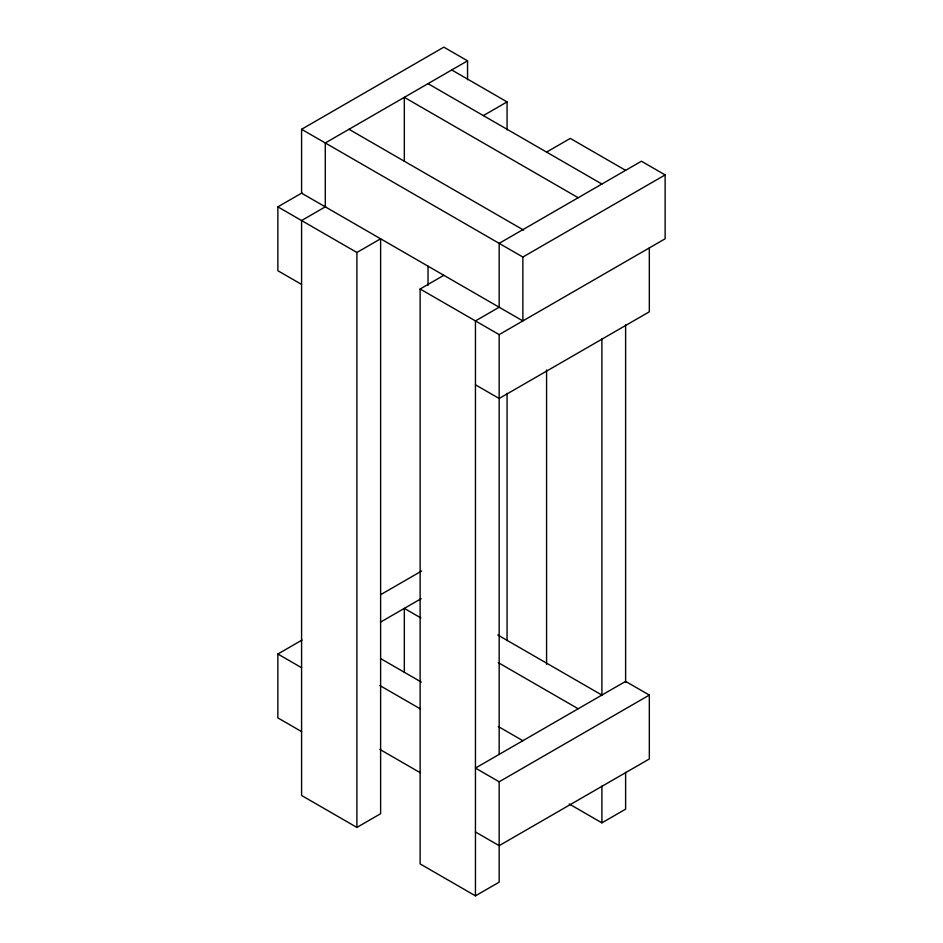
<?xml version="1.0" encoding="UTF-8"?>
<svg xmlns="http://www.w3.org/2000/svg" width="943" height="943" viewBox="0 0 943 943"><rect width="100%" height="100%" fill="white"/><g stroke="black" fill="none" stroke-linecap="round" stroke-linejoin="round"><path stroke-width="1.41" d="M301.583 129.285L522.87 257.038L522.87 320.926L301.583 193.162L301.583 129.285L443.835 47.15L467.551 60.835L467.551 79.707M467.551 60.835L325.288 142.971L325.288 206.847M301.583 284.421L277.867 270.735L277.867 206.847L302.055 192.891M325.759 206.576L301.583 220.544L301.583 795.468L356.902 827.412L380.618 813.715L380.618 238.791L356.902 252.476L277.867 206.847M483.358 115.588L507.063 101.903L507.063 129.875M546.575 152.094L570.291 138.409L625.61 170.341M475.449 831.974L499.165 845.659L649.326 758.962L649.326 695.085L499.165 781.782L499.165 882.165L475.449 895.85L420.13 863.906L420.13 288.982L443.835 275.297M522.87 257.038L665.133 174.915L665.133 238.791L499.165 334.612L420.13 288.982M499.625 306.958L475.449 320.926L475.449 895.85M301.583 731.591L277.867 717.894L277.867 654.018L302.055 640.061M380.948 594.503L421.674 570.998M380.477 622.156L421.203 598.64M569.207 803.966L601.905 822.85L625.61 809.153L625.61 772.352M665.133 174.915L641.417 161.218L499.165 243.353L499.165 307.229M451.744 69.959L507.063 101.903M428.028 83.656L601.905 184.038M578.189 197.724L404.323 97.341L404.323 161.218M349.004 129.285L523.624 230.104M475.449 384.803L499.165 398.488L649.326 311.803L649.326 247.915M649.326 695.085L625.61 681.388L475.449 768.085L499.165 781.782M497.833 635.004L601.905 695.085M420.826 617.913L404.323 608.388L404.323 672.265M498.234 662.611L578.189 708.771M380.724 658.65L421.344 682.095M498.234 726.487L522.87 740.715M379.864 685.526L420.472 708.971M277.867 654.018L301.583 667.703M379.864 749.402L420.472 772.847M625.61 324.899L625.61 682.567M601.905 338.584L601.905 694.791M601.905 786.049L601.905 822.85M546.575 369.939L546.575 664.32M507.063 393.337L507.063 640.627M499.165 334.612L499.165 754.235M428.028 266.174L428.028 285.305M356.902 252.476L356.902 827.412"/></g></svg>
